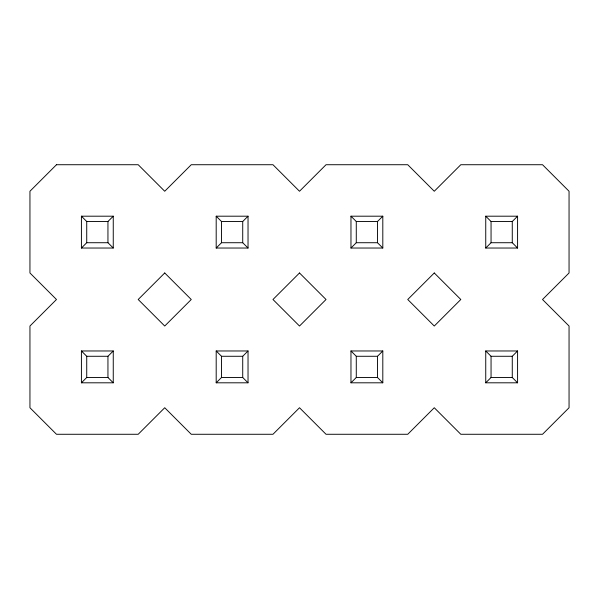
<?xml version="1.0" encoding="UTF-8"?>
<svg xmlns="http://www.w3.org/2000/svg" width="599" height="599" viewBox="0 0 599 599"><rect width="100%" height="100%" fill="white"/><g stroke="black" fill="none" stroke-linecap="round" stroke-linejoin="round"><path stroke-width="0.9" d="M81.419 248.031L86.728 242.722L107.947 242.722L113.256 248.031L113.256 216.194L81.419 216.194L81.419 248.031L113.256 248.031M81.419 216.194L86.728 221.503L107.947 221.503L113.256 216.194M81.419 382.806L86.728 377.497L107.947 377.497L113.256 382.806L113.256 350.969L81.419 350.969L81.419 382.806L113.256 382.806M81.419 350.969L86.728 356.278L107.947 356.278L113.256 350.969M216.194 248.031L221.503 242.722L221.503 221.503L216.194 216.194L248.031 216.194L248.031 248.031L216.194 248.031L216.194 216.194M221.503 221.503L242.722 221.503L248.031 216.194M216.194 382.806L221.503 377.497L242.722 377.497L248.031 382.806L248.031 350.969L216.194 350.969L216.194 382.806L248.031 382.806M216.194 350.969L221.503 356.278L242.722 356.278L248.031 350.969M350.969 248.031L356.278 242.722L377.497 242.722L382.806 248.031L350.969 248.031L350.969 216.194L382.806 216.194L382.806 248.031M350.969 216.194L356.278 221.503L377.497 221.503L382.806 216.194M350.969 382.806L356.278 377.497L377.497 377.497L382.806 382.806L350.969 382.806L350.969 350.969L382.806 350.969L382.806 382.806M350.969 350.969L356.278 356.278L377.497 356.278L382.806 350.969M485.744 248.031L491.053 242.722L491.053 221.503L485.744 216.194L517.581 216.194L517.581 248.031L485.744 248.031L485.744 216.194M517.581 248.031L512.272 242.722L512.272 221.503L517.581 216.194M485.744 382.806L491.053 377.497L512.272 377.497L517.581 382.806L517.581 350.969L485.744 350.969L485.744 382.806L517.581 382.806M485.744 350.969L491.053 356.278L512.272 356.278L517.581 350.969M491.053 221.503L512.272 221.503M221.503 242.722L242.722 242.722L248.031 248.031M491.053 242.722L512.272 242.722M512.272 356.278L512.272 377.497M491.053 356.278L491.053 377.497M377.497 221.503L377.497 242.722M377.497 356.278L377.497 377.497M356.278 221.503L356.278 242.722M356.278 356.278L356.278 377.497M242.722 221.503L242.722 242.722M242.722 356.278L242.722 377.497M221.503 356.278L221.503 377.497M107.947 221.503L107.947 242.722M107.947 356.278L107.947 377.497M86.728 221.503L86.728 242.722M86.728 356.278L86.728 377.497M56.478 164.725L29.95 191.253L29.95 272.972L56.478 299.5L29.95 326.028L29.95 407.747L56.478 434.275L138.197 434.275L164.725 407.747L191.253 434.275L272.972 434.275L299.5 407.747L326.028 434.275L407.747 434.275L434.275 407.747L460.803 434.275L542.522 434.275L569.05 407.747L569.05 326.028L542.522 299.5L569.05 272.972L569.05 191.253L542.522 164.725L460.803 164.725L434.275 191.253L407.747 164.725L326.028 164.725L299.5 191.253L272.972 164.725L191.253 164.725L164.725 191.253L138.197 164.725L56.478 164.725M164.725 272.972L138.197 299.5L164.725 326.028L191.253 299.5L164.725 272.972M299.5 272.972L272.972 299.5L299.5 326.028L326.028 299.5L299.5 272.972M434.275 272.972L407.747 299.5L434.275 326.028L460.803 299.5L434.275 272.972"/></g></svg>
